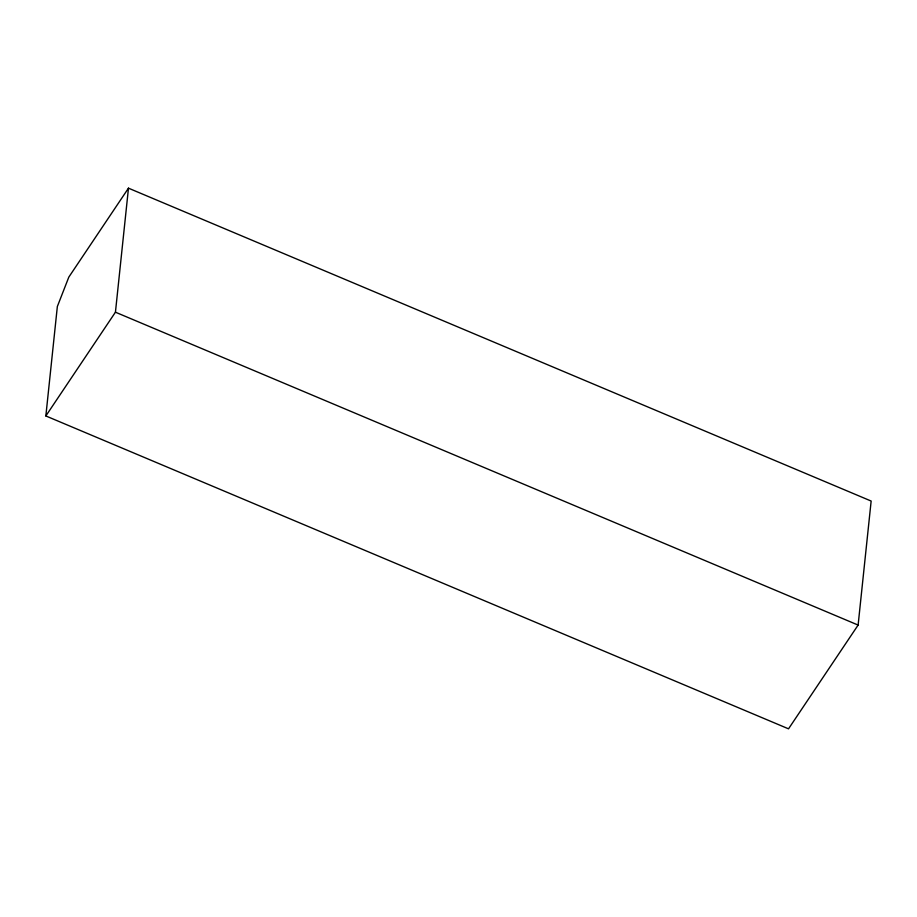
<?xml version="1.0" encoding="UTF-8"?>
<svg xmlns="http://www.w3.org/2000/svg" width="917" height="917" viewBox="0 0 917 917"><rect width="100%" height="100%" fill="white"/><g stroke="black" fill="none" stroke-linecap="round" stroke-linejoin="round"><path stroke-width="1.38" d="M45.85 415.951L57.347 306.519L68.821 277.106L128.472 188.168L871.15 501.049L858.117 625.073L788.528 728.832L45.85 415.951L115.439 312.193L128.472 188.168M115.439 312.193L858.117 625.073"/></g></svg>
